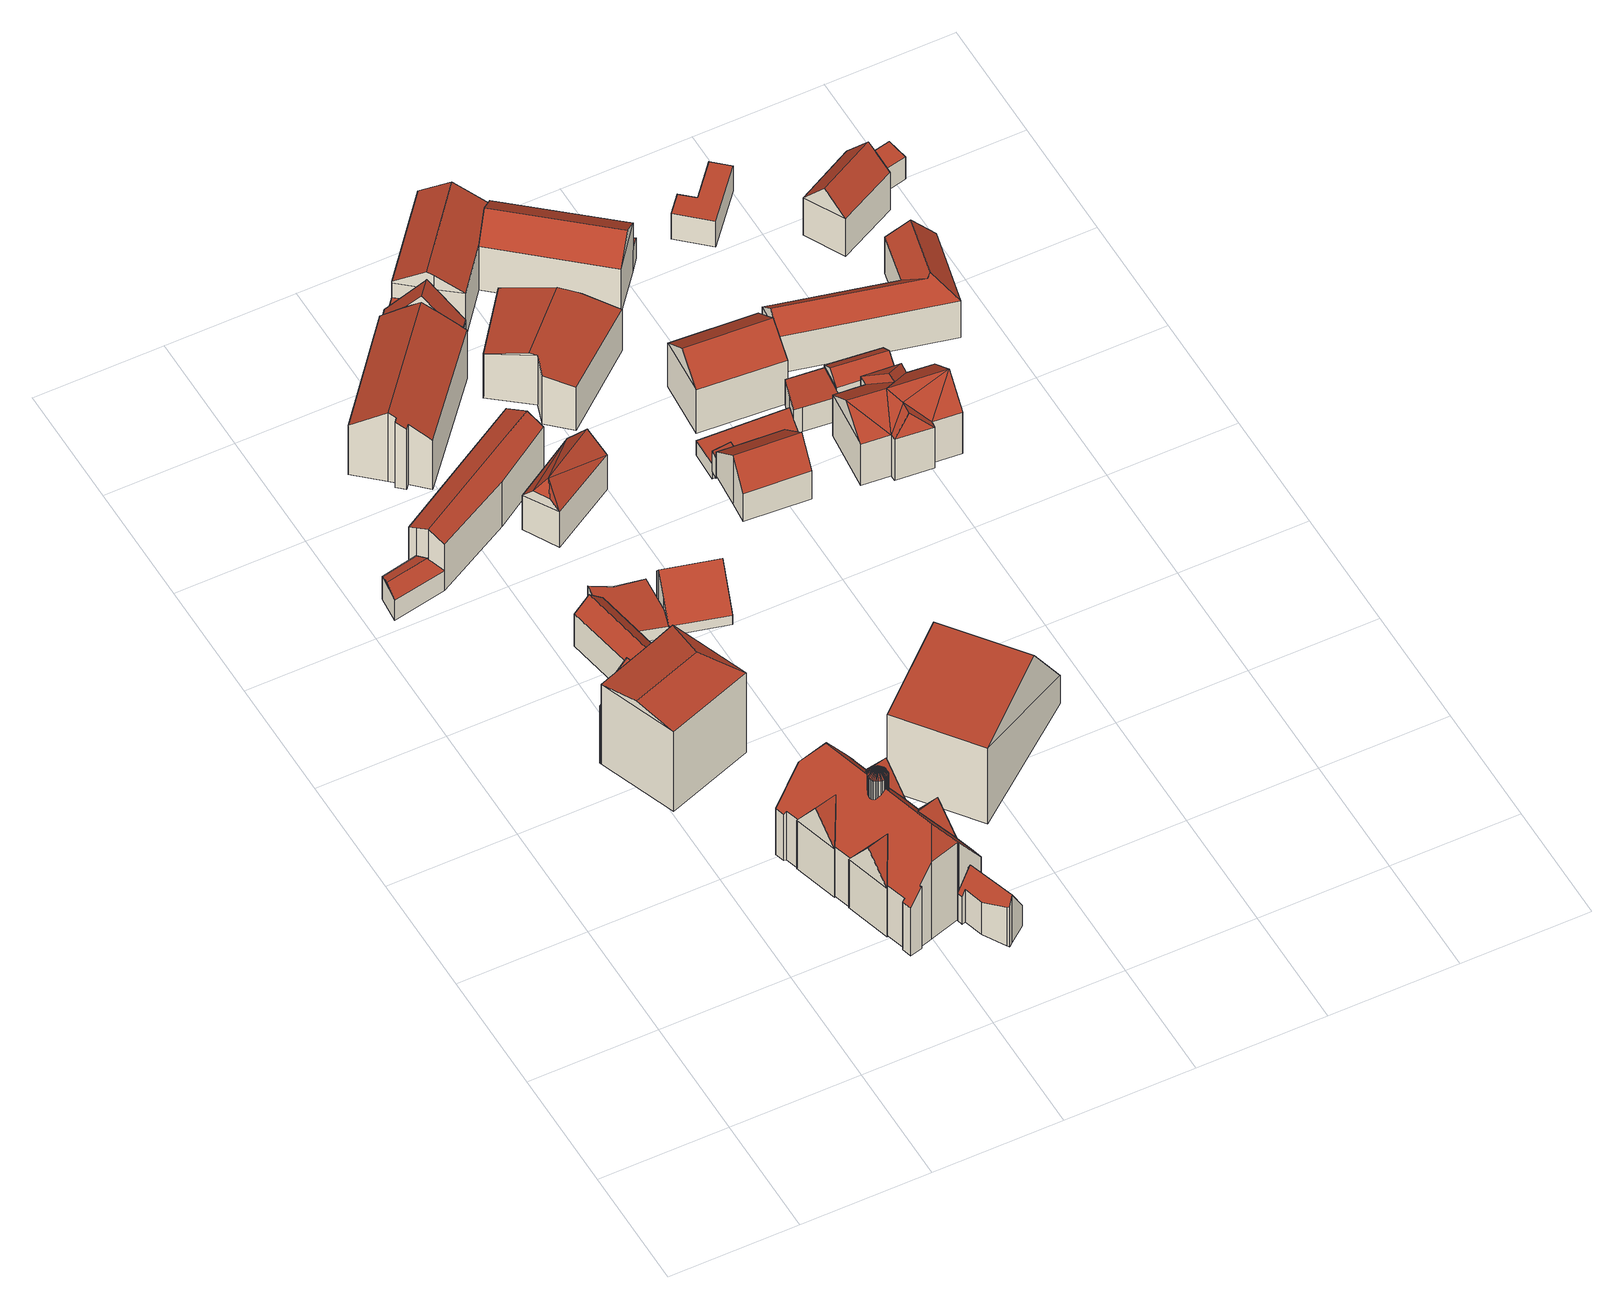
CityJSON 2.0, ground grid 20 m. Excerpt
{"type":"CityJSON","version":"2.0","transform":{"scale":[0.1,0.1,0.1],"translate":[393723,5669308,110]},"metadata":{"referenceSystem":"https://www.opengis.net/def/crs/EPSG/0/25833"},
"CityObjects":{
"building1":{"type":"Building","attributes":{"Gemeindeschluessel":14627140,"Geometrietyp2DReferenz":"3000","function":"31001_9998","roofType":"9999"},"children":["building1-1","building1-2"]},
"building1-1":{"type":"BuildingPart","attributes":{"Dachtyp_tdc":"tdcGableRoof","Dachneigung":61.56,"QualitaetDacherkennung":2,"Geometrietyp2DReferenz":"3000","roofType":"3100","measuredHeight":14.59},"parents":["building1"],"geometry":[{"type":"MultiSurface","lod":"2","boundaries":[[[0,1,2,3]],[[1,4,5,2]],[[4,6,7,5]],[[6,8,9,7]],[[10,11,12,13]],[[11,0,3,12]],[[14,8,6,4]],[[4,1,0,11,10,14]],[[3,2,5,7,9,15,13,12]],[[15,9,8,14]],[[15,14,10,13]]],"semantics":{"surfaces":[{"type":"WallSurface"},{"type":"RoofSurface"},{"type":"GroundSurface"},{"type":"ClosureSurface"}],"values":[0,0,0,0,0,0,1,1,2,3,3]}}]},
"building1-2":{"type":"BuildingPart","attributes":{"Dachtyp_tdc":"tdcHipAndGableRoof","Dachneigung":11.92,"QualitaetDacherkennung":29,"Geometrietyp2DReferenz":"3000","roofType":"5000","measuredHeight":17.18},"parents":["building1"],"geometry":[{"type":"MultiSurface","lod":"2","boundaries":[[[16,17,18,9,8]],[[17,19,20,18]],[[19,21,22,20]],[[21,23,10,13,22]],[[19,17,24]],[[17,16,23,25,24]],[[21,19,24,25]],[[21,25,23]],[[9,18,20,22,13,15]],[[8,14,10,23,16]],[[8,9,15,14]],[[15,13,10,14]]],"semantics":{"surfaces":[{"type":"WallSurface"},{"type":"RoofSurface"},{"type":"GroundSurface"},{"type":"ClosureSurface"}],"values":[0,0,0,0,1,1,1,0,2,0,3,3]}}]},
"building2":{"type":"Building","attributes":{"Gemeindeschluessel":14627140,"QualitaetDacherkennung":100,"Geometrietyp2DReferenz":"3000","function":"31001_3211","roofType":"9999"},"children":["building2-1","building2-2","building2-3","building2-4","building2-5","building2-6","building2-7"]},
"building2-1":{"type":"BuildingPart","attributes":{"Dachtyp_tdc":"tdcHippedGableRoof","Dachneigung":55.03,"QualitaetDacherkennung":100,"Geometrietyp2DReferenz":"3000","roofType":"3300","measuredHeight":18.89},"parents":["building2"],"geometry":[{"type":"MultiSurface","lod":"2","boundaries":[[[26,27,28,29]],[[27,30,31,28]],[[30,32,33,34,31]],[[35,36,37,38,39]],[[36,40,41,37]],[[40,42,43,41]],[[42,44,45,43]],[[44,46,47,45]],[[46,48,49,47]],[[48,50,51,49]],[[50,52,53,51]],[[52,54,55,53]],[[54,56,57,55]],[[56,58,59,57]],[[58,60,61,59]],[[60,62,63,61]],[[62,64,65,63]],[[64,26,29,65]],[[60,58,66]],[[40,36,35,67,68]],[[58,56,54,52,50,48,46,44,42,40,68,66]],[[67,32,30,27,26,64,62,60,66,68]],[[29,28,31,34,69,70,38,37,41,43,45,47,49,51,53,55,57,59,61,63,65]],[[71,72,33,32,67]],[[70,69,72,71]],[[72,69,34,33]],[[39,71,67,35]],[[70,71,39,38]]],"semantics":{"surfaces":[{"type":"WallSurface"},{"type":"RoofSurface"},{"type":"GroundSurface"},{"type":"ClosureSurface"}],"values":[0,0,0,0,0,0,0,0,0,0,0,0,0,0,0,0,0,0,1,1,1,1,2,0,3,3,0,3]}}]},
"building2-2":{"type":"BuildingPart","attributes":{"Dachtyp_tdc":"tdcFreeFormRoof","Dachneigung":55.13,"QualitaetDacherkennung":100,"Geometrietyp2DReferenz":"3000","roofType":"5000","measuredHeight":14.82},"parents":["building2"],"geometry":[{"type":"MultiSurface","lod":"2","boundaries":[[[73,74,75,76]],[[74,77,78,75]],[[77,73,76,78]],[[73,77,79]],[[74,73,79]],[[77,74,79]],[[76,75,78]]],"semantics":{"surfaces":[{"type":"WallSurface"},{"type":"RoofSurface"},{"type":"GroundSurface"}],"values":[0,0,0,0,1,1,2]}}]},
"building2-3":{"type":"BuildingPart","attributes":{"Dachtyp_tdc":"tdcGableRoof","Dachneigung":59.96,"QualitaetDacherkennung":100,"Geometrietyp2DReferenz":"3000","roofType":"3100","measuredHeight":9.45},"parents":["building2"],"geometry":[{"type":"MultiSurface","lod":"2","boundaries":[[[80,81,82,83]],[[81,84,85,82]],[[84,86,87,85]],[[86,88,89,87]],[[88,90,91,89]],[[90,92,93,91]],[[92,94,95,93]],[[94,96,97,95]],[[96,39,38,97]],[[33,98,99,34]],[[98,80,83,99]],[[72,71,39,96,94,92,90,88,86]],[[86,84,81,80,98,33,72]],[[83,82,85,87,89,91,93,95,97,38,70,69,34,99]],[[69,70,71,72]],[[70,38,39,71]],[[33,34,69,72]]],"semantics":{"surfaces":[{"type":"WallSurface"},{"type":"RoofSurface"},{"type":"GroundSurface"},{"type":"ClosureSurface"}],"values":[0,0,0,0,0,0,0,0,0,0,0,1,1,2,3,3,3]}}]},
"building2-4":{"type":"BuildingPart","attributes":{"Dachtyp_tdc":"tdcFreeFormRoof","Dachneigung":55.13,"QualitaetDacherkennung":100,"Geometrietyp2DReferenz":"3000","roofType":"5000","measuredHeight":14.82},"parents":["building2"],"geometry":[{"type":"MultiSurface","lod":"2","boundaries":[[[100,101,102,103]],[[101,104,105,102]],[[104,100,103,105]],[[100,104,106]],[[101,100,106]],[[104,101,106]],[[103,102,105]]],"semantics":{"surfaces":[{"type":"WallSurface"},{"type":"RoofSurface"},{"type":"GroundSurface"}],"values":[0,0,0,0,1,1,2]}}]},
"building2-5":{"type":"BuildingPart","attributes":{"Dachtyp_tdc":"tdcFreeFormRoof","Dachneigung":55.13,"QualitaetDacherkennung":100,"Geometrietyp2DReferenz":"3000","roofType":"5000","measuredHeight":14.82},"parents":["building2"],"geometry":[{"type":"MultiSurface","lod":"2","boundaries":[[[107,108,109,110]],[[108,111,112,109]],[[111,107,110,112]],[[107,111,113]],[[108,107,113]],[[111,108,113]],[[110,109,112]]],"semantics":{"surfaces":[{"type":"WallSurface"},{"type":"RoofSurface"},{"type":"GroundSurface"}],"values":[0,0,0,0,1,1,2]}}]},
"building2-6":{"type":"BuildingPart","attributes":{"Dachtyp_tdc":"tdcFreeFormRoof","Dachneigung":55.12,"QualitaetDacherkennung":100,"Geometrietyp2DReferenz":"3000","roofType":"5000","measuredHeight":14.82},"parents":["building2"],"geometry":[{"type":"MultiSurface","lod":"2","boundaries":[[[114,115,116,117]],[[115,118,119,116]],[[118,114,117,119]],[[114,118,120]],[[115,114,120]],[[118,115,120]],[[117,116,119]]],"semantics":{"surfaces":[{"type":"WallSurface"},{"type":"RoofSurface"},{"type":"GroundSurface"}],"values":[0,0,0,0,1,1,2]}}]},
"building2-7":{"type":"BuildingPart","attributes":{"Dachtyp_tdc":"tdcTentRoof","Dachneigung":50.08,"QualitaetDacherkennung":100,"Geometrietyp2DReferenz":"3000","roofType":"4000","measuredHeight":22.45},"parents":["building2"],"geometry":[{"type":"MultiSurface","lod":"2","boundaries":[[[121,122,123,124]],[[122,125,126,123]],[[125,127,128,126]],[[127,129,130,128]],[[129,131,132,130]],[[131,133,134,132]],[[133,135,136,134]],[[135,137,138,136]],[[137,139,140,138]],[[139,141,142,140]],[[141,143,144,142]],[[143,145,146,144]],[[145,147,148,146]],[[147,149,150,148]],[[149,151,152,150]],[[151,153,154,152]],[[153,155,156,154]],[[155,157,158,156]],[[157,159,160,158]],[[159,161,162,160]],[[161,163,164,162]],[[163,165,166,164]],[[165,167,168,166]],[[167,169,170,168]],[[169,171,172,170]],[[171,173,174,172]],[[173,175,176,174]],[[175,177,178,176]],[[177,179,180,178]],[[179,181,182,180]],[[181,183,184,182]],[[183,185,186,184]],[[185,187,188,186]],[[187,189,190,188]],[[189,191,192,190]],[[191,121,124,192]],[[122,121,193]],[[125,122,193]],[[127,125,193]],[[129,127,193]],[[131,129,193]],[[133,131,193]],[[135,133,193]],[[137,135,193]],[[139,137,193]],[[141,139,193]],[[143,141,193]],[[145,143,193]],[[147,145,193]],[[149,147,193]],[[151,149,193]],[[153,151,193]],[[155,153,193]],[[157,155,193]],[[159,157,193]],[[161,159,193]],[[163,161,193]],[[165,163,193]],[[167,165,193]],[[169,167,193]],[[171,169,193]],[[173,171,193]],[[175,173,193]],[[177,175,193]],[[179,177,193]],[[181,179,193]],[[183,181,193]],[[185,183,193]],[[187,185,193]],[[189,187,193]],[[191,189,193]],[[121,191,193]],[[124,123,126,128,130,132,134,136,138,140,142,144,146,148,150,152,154,156,158,160,162,164,166,168,170,172,174,176,178,180,182,184,186,188,190,192]]],"semantics":{"surfaces":[{"type":"WallSurface"},{"type":"RoofSurface"},{"type":"GroundSurface"}],"values":[0,0,0,0,0,0,0,0,0,0,0,0,0,0,0,0,0,0,0,0,0,0,0,0,0,0,0,0,0,0,0,0,0,0,0,0,1,1,1,1,1,1,1,1,1,1,1,1,1,1,1,1,1,1,1,1,1,1,1,1,1,1,1,1,1,1,1,1,1,1,1,1,2]}}]},
"building3":{"type":"Building","attributes":{"Dachtyp_tdc":"tdcGableRoof","Gemeindeschluessel":14627140,"Dachneigung":44.49,"QualitaetDacherkennung":77,"Geometrietyp2DReferenz":"3000","function":"31001_9998","roofType":"3100","measuredHeight":8.78},"geometry":[{"type":"MultiSurface","lod":"2","boundaries":[[[194,195,196,197]],[[195,198,199,196]],[[198,200,201,199]],[[200,194,197,201]],[[198,195,202]],[[194,200,203]],[[195,194,203,202]],[[200,198,202,203]],[[197,196,199,201]]],"semantics":{"surfaces":[{"type":"WallSurface"},{"type":"RoofSurface"},{"type":"GroundSurface"}],"values":[0,0,0,0,0,0,1,1,2]}}]},
"building4":{"type":"Building","attributes":{"Gemeindeschluessel":14627140,"Geometrietyp2DReferenz":"3000","function":"31001_9998","roofType":"9999"},"children":["building4-1","building4-2"]},
"building4-1":{"type":"BuildingPart","attributes":{"Dachtyp_tdc":"tdcGableRoof","Dachneigung":21.79,"QualitaetDacherkennung":40,"Geometrietyp2DReferenz":"3000","roofType":"3100","measuredHeight":10.68},"parents":["building4"],"geometry":[{"type":"MultiSurface","lod":"2","boundaries":[[[204,205,206]],[[204,207,208,205]],[[207,209,210,208]],[[209,211,212,210]],[[211,213,214,212]],[[213,215,216,214]],[[215,217,218,219,216]],[[211,209,207,204,220]],[[220,217,215,213,211]],[[219,221,205,208,210,212,214,216]],[[222,218,217,220]],[[221,219,218,223]],[[223,218,222]],[[204,206,224,222,220]],[[206,205,221,223]],[[206,223,222,224]]],"semantics":{"surfaces":[{"type":"WallSurface"},{"type":"RoofSurface"},{"type":"GroundSurface"},{"type":"ClosureSurface"}],"values":[0,0,0,0,0,0,0,1,1,2,0,3,3,0,3,3]}}]},
"building4-2":{"type":"BuildingPart","attributes":{"Dachtyp_tdc":"tdcGableRoof","Dachneigung":20.86,"QualitaetDacherkennung":69,"Geometrietyp2DReferenz":"3000","roofType":"3100","measuredHeight":4.91},"parents":["building4"],"geometry":[{"type":"MultiSurface","lod":"2","boundaries":[[[225,206,205,226]],[[218,227,228,219]],[[227,225,226,228]],[[225,227,229]],[[206,225,229,224]],[[227,218,222,224,229]],[[226,205,221,219,228]],[[218,219,221,223]],[[223,221,205,206]],[[223,222,218]],[[206,224,222,223]]],"semantics":{"surfaces":[{"type":"WallSurface"},{"type":"RoofSurface"},{"type":"GroundSurface"},{"type":"ClosureSurface"}],"values":[0,0,0,0,1,1,2,3,3,3,3]}}]},
"building5":{"type":"Building","attributes":{"Dachtyp_tdc":"tdcPolyFlatRoof","Gemeindeschluessel":14627140,"Dachneigung":4.73,"QualitaetDacherkennung":60,"Geometrietyp2DReferenz":"3000","function":"31001_9998","roofType":"2100","measuredHeight":2.88},"geometry":[{"type":"MultiSurface","lod":"2","boundaries":[[[230,231,232,233]],[[231,234,235,232]],[[234,236,237,235]],[[236,238,239,237]],[[238,240,241,239]],[[240,242,243,241]],[[242,244,245,243]],[[244,246,247,245]],[[246,248,249,247]],[[248,230,233,249]],[[248,246,244,242,240,238,236,234,231,230]],[[233,232,235,237,239,241,243,245,247,249]]],"semantics":{"surfaces":[{"type":"WallSurface"},{"type":"RoofSurface"},{"type":"GroundSurface"}],"values":[0,0,0,0,0,0,0,0,0,0,1,2]}}]},
"building6":{"type":"Building","attributes":{"Dachtyp_tdc":"tdcGableRoof","Gemeindeschluessel":14627140,"Dachneigung":40.99,"QualitaetDacherkennung":62,"Geometrietyp2DReferenz":"3000","function":"31001_9998","roofType":"3100","measuredHeight":6.91},"geometry":[{"type":"MultiSurface","lod":"2","boundaries":[[[250,251,252,253]],[[251,248,254,252]],[[248,255,256,254]],[[255,257,258,256]],[[257,259,260,258]],[[259,261,262,260]],[[261,250,253,262]],[[257,255,248,251,250]],[[250,261,259,257]],[[253,252,254,256,258,260,262]]],"semantics":{"surfaces":[{"type":"WallSurface"},{"type":"RoofSurface"},{"type":"GroundSurface"}],"values":[0,0,0,0,0,0,0,1,1,2]}}]},
"building7":{"type":"Building","attributes":{"Gemeindeschluessel":14627140,"Geometrietyp2DReferenz":"3000","function":"31001_9998","roofType":"9999"},"children":["building7-1","building7-2","building7-3"]},
"building7-1":{"type":"BuildingPart","attributes":{"Dachtyp_tdc":"tdcGableRoof","Dachneigung":32.41,"QualitaetDacherkennung":44,"Geometrietyp2DReferenz":"3000","roofType":"3100","measuredHeight":13.61},"parents":["building7"],"geometry":[{"type":"MultiSurface","lod":"2","boundaries":[[[263,264,265,266,267,268]],[[264,269,270,265]],[[269,271,272,270]],[[271,273,274,272]],[[273,275,276,274]],[[275,277,278,276]],[[277,279,280,278]],[[279,281,282,280]],[[281,283,284,285,282]],[[279,277,275,273,271,269,264,263,286,287]],[[287,288,283,281,279]],[[289,266,265,270,272,274,276,278,280,282,285]],[[263,268,286]],[[267,266,289,290]],[[267,290,287,286,268]],[[288,284,283]],[[285,284,290,289]],[[290,284,288,287]]],"semantics":{"surfaces":[{"type":"WallSurface"},{"type":"RoofSurface"},{"type":"GroundSurface"},{"type":"ClosureSurface"}],"values":[0,0,0,0,0,0,0,0,0,1,1,2,0,3,3,0,3,3]}}]},
"building7-2":{"type":"BuildingPart","attributes":{"Dachtyp_tdc":"tdcGableRoof","Dachneigung":51.77,"QualitaetDacherkennung":41,"Geometrietyp2DReferenz":"3000","roofType":"3100","measuredHeight":14.83},"parents":["building7"],"geometry":[{"type":"MultiSurface","lod":"2","boundaries":[[[291,292,293,294,295]],[[292,267,266,293]],[[284,296,297,298,285]],[[284,288,299,300,301,296]],[[302,300,299,286,268]],[[292,302,268,267]],[[291,301,300,302,292]],[[296,301,291]],[[298,294,293,266,289,285]],[[295,297,296,291]],[[295,294,298,297]],[[289,266,267,290]],[[285,289,290,284]],[[286,299,288,287]],[[267,268,286,287,290]],[[290,287,288,284]]],"semantics":{"surfaces":[{"type":"WallSurface"},{"type":"RoofSurface"},{"type":"GroundSurface"},{"type":"ClosureSurface"}],"values":[0,0,0,1,1,0,0,0,2,0,3,3,3,0,3,3]}}]},
"building7-3":{"type":"BuildingPart","attributes":{"Dachtyp_tdc":"tdcPolyFlatRoof","Dachneigung":0,"QualitaetDacherkennung":29,"Geometrietyp2DReferenz":"3000","roofType":"1000","measuredHeight":4.66},"parents":["building7"],"geometry":[{"type":"MultiSurface","lod":"2","boundaries":[[[297,303,304,298]],[[303,305,306,304]],[[305,295,294,306]],[[295,305,303,297]],[[298,304,306,294]],[[298,294,295,297]]],"semantics":{"surfaces":[{"type":"WallSurface"},{"type":"RoofSurface"},{"type":"GroundSurface"},{"type":"ClosureSurface"}],"values":[0,0,0,1,2,3]}}]},
"building8":{"type":"Building","attributes":{"Dachtyp_tdc":"tdcGableAndHippedGRoof","Gemeindeschluessel":14627140,"Dachneigung":47.72,"QualitaetDacherkennung":77,"Geometrietyp2DReferenz":"3000","function":"31001_9998","roofType":"9999","measuredHeight":10.24},"geometry":[{"type":"MultiSurface","lod":"2","boundaries":[[[307,308,309,310]],[[308,311,312,309]],[[311,313,314,312]],[[313,307,310,314]],[[311,308,315,316]],[[307,313,317]],[[316,315,318]],[[318,307,317]],[[318,308,307]],[[308,318,315]],[[313,318,317]],[[313,316,318]],[[316,313,311]],[[310,309,312,314]]],"semantics":{"surfaces":[{"type":"WallSurface"},{"type":"RoofSurface"},{"type":"GroundSurface"}],"values":[0,0,0,0,0,0,1,1,1,1,1,1,1,2]}}]},
"building9":{"type":"Building","attributes":{"Dachtyp_tdc":"tdcGableRoof","Gemeindeschluessel":14627140,"Dachneigung":10.85,"QualitaetDacherkennung":6,"Geometrietyp2DReferenz":"3000","function":"31001_3021","roofType":"3100","measuredHeight":17.99},"geometry":[{"type":"MultiSurface","lod":"2","boundaries":[[[319,320,321,322]],[[320,323,324,321]],[[323,325,326,324]],[[325,319,322,326]],[[323,320,327]],[[319,325,328]],[[320,319,328,327]],[[325,323,327,328]],[[322,321,324,326]]],"semantics":{"surfaces":[{"type":"WallSurface"},{"type":"RoofSurface"},{"type":"GroundSurface"}],"values":[0,0,0,0,0,0,1,1,2]}}]},
"building10":{"type":"Building","attributes":{"Dachtyp_tdc":"tdcFreeFormRoof","Gemeindeschluessel":14627140,"Dachneigung":11.72,"QualitaetDacherkennung":66,"Geometrietyp2DReferenz":"3000","function":"31001_9998","roofType":"5000","measuredHeight":10.03},"geometry":[{"type":"MultiSurface","lod":"2","boundaries":[[[329,330,331,332]],[[330,333,334,331]],[[333,335,336,334]],[[335,337,338,336]],[[337,339,340,338]],[[339,341,342,340]],[[341,329,332,342]],[[335,333,343,344,341,339,337]],[[344,343,330,329]],[[333,330,343]],[[329,341,344]],[[332,331,334,336,338,340,342]]],"semantics":{"surfaces":[{"type":"WallSurface"},{"type":"RoofSurface"},{"type":"GroundSurface"}],"values":[0,0,0,0,0,0,0,1,1,0,0,2]}}]},
"building11":{"type":"Building","attributes":{"Dachtyp_tdc":"tdcPolyFlatRoof","Gemeindeschluessel":14627140,"Dachneigung":3.8,"QualitaetDacherkennung":74,"Geometrietyp2DReferenz":"3000","function":"31001_9998","roofType":"2100","measuredHeight":4.33},"geometry":[{"type":"MultiSurface","lod":"2","boundaries":[[[345,346,347,348]],[[346,349,350,347]],[[349,351,352,350]],[[351,345,348,352]],[[351,349,346,345]],[[348,347,350,352]]],"semantics":{"surfaces":[{"type":"WallSurface"},{"type":"RoofSurface"},{"type":"GroundSurface"}],"values":[0,0,0,0,1,2]}}]},
"building12":{"type":"Building","attributes":{"Gemeindeschluessel":14627140,"Dachtyp_tdc":"tdcGableRoof","Dachneigung":42.15,"QualitaetDacherkennung":77,"Geometrietyp2DReferenz":"3000","function":"31001_9998","roofType":"3100","measuredHeight":9.7},"geometry":[{"type":"MultiSurface","lod":"2","boundaries":[[[353,354,355,356]],[[354,357,358,355]],[[357,359,360,358]],[[359,361,362,360]],[[361,363,364,362]],[[363,365,366,364]],[[365,353,356,366]],[[361,359,357,354,353]],[[353,365,363,361]],[[356,355,358,360,362,364,366]]],"semantics":{"surfaces":[{"type":"WallSurface"},{"type":"RoofSurface"},{"type":"GroundSurface"}],"values":[0,0,0,0,0,0,0,1,1,2]}}]},
"building13":{"type":"Building","attributes":{"Dachtyp_tdc":"tdcPolyFlatRoof","Gemeindeschluessel":14627140,"Dachneigung":4.82,"QualitaetDacherkennung":63,"Geometrietyp2DReferenz":"3000","function":"31001_9998","roofType":"2100","measuredHeight":4.88},"geometry":[{"type":"MultiSurface","lod":"2","boundaries":[[[367,368,369,370]],[[368,371,372,369]],[[371,373,374,372]],[[373,375,376,374]],[[375,367,370,376]],[[375,373,371,368,367]],[[370,369,372,374,376]]],"semantics":{"surfaces":[{"type":"WallSurface"},{"type":"RoofSurface"},{"type":"GroundSurface"}],"values":[0,0,0,0,0,1,2]}}]},
"building14":{"type":"Building","attributes":{"Dachtyp_tdc":"tdcPolyFlatRoof","Gemeindeschluessel":14627140,"Dachneigung":0,"QualitaetDacherkennung":63,"Geometrietyp2DReferenz":"3000","function":"31001_9998","roofType":"1000","measuredHeight":2.96},"geometry":[{"type":"MultiSurface","lod":"2","boundaries":[[[377,378,379,380]],[[378,381,382,379]],[[381,383,384,382]],[[383,385,386,384]],[[385,387,388,386]],[[387,389,390,388]],[[389,377,380,390]],[[389,387,385,383,381,378,377]],[[380,379,382,384,386,388,390]]],"semantics":{"surfaces":[{"type":"WallSurface"},{"type":"RoofSurface"},{"type":"GroundSurface"}],"values":[0,0,0,0,0,0,0,1,2]}}]},
"building15":{"type":"Building","attributes":{"Gemeindeschluessel":14627140,"Geometrietyp2DReferenz":"3000","function":"31001_9998","roofType":"9999"},"children":["building15-1","building15-2","building15-3"]},
"building15-1":{"type":"BuildingPart","attributes":{"Dachtyp_tdc":"tdcGableRoof","Dachneigung":32,"QualitaetDacherkennung":59,"Geometrietyp2DReferenz":"3000","roofType":"3100","measuredHeight":12.04},"parents":["building15"],"geometry":[{"type":"MultiSurface","lod":"2","boundaries":[[[391,392,393,394]],[[395,396,397,398,399]],[[396,400,401,397]],[[400,402,403,401]],[[402,391,394,403]],[[404,405,406,407]],[[395,392,406,405,408,396]],[[400,408,405,404,402]],[[396,408,400]],[[392,395,409]],[[391,407,406,392]],[[402,404,407,391]],[[394,393,398,397,401,403]],[[399,409,395]],[[398,393,392,409,399]]],"semantics":{"surfaces":[{"type":"WallSurface"},{"type":"RoofSurface"},{"type":"GroundSurface"},{"type":"ClosureSurface"}],"values":[0,0,0,0,0,1,1,0,0,0,0,0,2,0,3]}}]},
"building15-2":{"type":"BuildingPart","attributes":{"Dachtyp_tdc":"tdcPolyFlatRoof","Dachneigung":5.44,"QualitaetDacherkennung":46,"Geometrietyp2DReferenz":"3000","roofType":"2100","measuredHeight":4.21},"parents":["building15"],"geometry":[{"type":"MultiSurface","lod":"2","boundaries":[[[410,411,412,413]],[[411,414,415,412]],[[414,416,417,415]],[[416,414,411,410]],[[413,412,415,417]],[[413,417,416,410]]],"semantics":{"surfaces":[{"type":"WallSurface"},{"type":"RoofSurface"},{"type":"GroundSurface"},{"type":"ClosureSurface"}],"values":[0,0,0,1,2,3]}}]},
"building15-3":{"type":"BuildingPart","attributes":{"Dachtyp_tdc":"tdcGableRoof","Dachneigung":40.07,"QualitaetDacherkennung":50,"Geometrietyp2DReferenz":"3000","roofType":"3100","measuredHeight":11.97},"parents":["building15"],"geometry":[{"type":"MultiSurface","lod":"2","boundaries":[[[418,419,420,417,416]],[[419,399,398,420]],[[419,418,421]],[[422,409,399,423]],[[418,422,423,421]],[[399,419,421,423]],[[393,413,417,420,398]],[[418,416,410,413,393,392,422]],[[416,417,413,410]],[[392,409,422]],[[393,398,399,409,392]]],"semantics":{"surfaces":[{"type":"WallSurface"},{"type":"RoofSurface"},{"type":"GroundSurface"},{"type":"ClosureSurface"}],"values":[0,0,0,0,1,1,2,0,3,0,3]}}]},
"building16":{"type":"Building","attributes":{"Dachtyp_tdc":"tdcGableRoof","Gemeindeschluessel":14627140,"Dachneigung":38.09,"QualitaetDacherkennung":74,"Geometrietyp2DReferenz":"3000","function":"31001_9998","roofType":"3100","measuredHeight":12.3},"geometry":[{"type":"MultiSurface","lod":"2","boundaries":[[[424,425,426,427]],[[425,428,429,426]],[[428,430,431,429]],[[430,424,427,431]],[[428,425,432]],[[424,430,433]],[[425,424,433,432]],[[430,428,432,433]],[[427,426,429,431]]],"semantics":{"surfaces":[{"type":"WallSurface"},{"type":"RoofSurface"},{"type":"GroundSurface"}],"values":[0,0,0,0,0,0,1,1,2]}}]},
"building17":{"type":"Building","attributes":{"Dachtyp_tdc":"tdcFreeFormRoof","Gemeindeschluessel":14627140,"Dachneigung":37.76,"QualitaetDacherkennung":53,"Geometrietyp2DReferenz":"3000","function":"31001_9998","roofType":"5000","measuredHeight":11.88},"geometry":[{"type":"MultiSurface","lod":"2","boundaries":[[[434,435,436,437]],[[435,438,439,436]],[[438,440,441,439]],[[440,442,443,441]],[[442,444,445,443]],[[444,446,447,445]],[[446,448,449,447]],[[448,450,451,449]],[[450,452,453,451]],[[452,454,455,453]],[[454,456,457,455]],[[456,434,437,457]],[[458,459,456,454]],[[460,454,452]],[[460,458,454]],[[461,458,460]],[[461,435,458]],[[462,435,461]],[[435,462,438]],[[460,452,450]],[[461,460,450,448]],[[463,464,461,448,446]],[[463,446,444]],[[464,463,444,442]],[[462,461,464,442,440]],[[462,440,438]],[[459,458,435,434]],[[459,434,456]],[[437,436,439,441,443,445,447,449,451,453,455,457]]],"semantics":{"surfaces":[{"type":"WallSurface"},{"type":"RoofSurface"},{"type":"GroundSurface"}],"values":[0,0,0,0,0,0,0,0,0,0,0,0,1,1,1,1,1,1,1,0,1,1,1,1,1,0,1,1,2]}}]},
"building18":{"type":"Building","attributes":{"Gemeindeschluessel":14627140,"Geometrietyp2DReferenz":"3000","function":"31001_9998","roofType":"9999"},"children":["building18-1","building18-2"]},
"building18-1":{"type":"BuildingPart","attributes":{"Dachtyp_tdc":"tdcPolyFlatRoof","Dachneigung":3.1,"QualitaetDacherkennung":73,"Geometrietyp2DReferenz":"3000","roofType":"2100","measuredHeight":5.09},"parents":["building18"],"geometry":[{"type":"MultiSurface","lod":"2","boundaries":[[[465,466,467,468]],[[466,469,470,467]],[[469,471,472,470]],[[471,473,474,472]],[[473,475,476,474]],[[475,477,478,476]],[[475,473,471,469,466,465,477]],[[478,468,467,470,472,474,476]],[[465,468,478,477]]],"semantics":{"surfaces":[{"type":"WallSurface"},{"type":"RoofSurface"},{"type":"GroundSurface"},{"type":"ClosureSurface"}],"values":[0,0,0,0,0,0,1,2,3]}}]},
"building18-2":{"type":"BuildingPart","attributes":{"Dachtyp_tdc":"tdcGableRoof","Dachneigung":38.54,"QualitaetDacherkennung":80,"Geometrietyp2DReferenz":"3000","roofType":"3100","measuredHeight":7.17},"parents":["building18"],"geometry":[{"type":"MultiSurface","lod":"2","boundaries":[[[479,480,481,478,477]],[[480,482,483,481]],[[482,484,465,468,483]],[[482,480,485]],[[479,484,486]],[[480,479,486,485]],[[484,482,485,486]],[[478,481,483,468]],[[477,465,484,479]],[[477,478,468,465]]],"semantics":{"surfaces":[{"type":"WallSurface"},{"type":"RoofSurface"},{"type":"GroundSurface"},{"type":"ClosureSurface"}],"values":[0,0,0,0,0,1,1,2,0,3]}}]},
"building19":{"type":"Building","attributes":{"Dachtyp_tdc":"tdcFreeFormRoof","Gemeindeschluessel":14627140,"Dachneigung":42.64,"QualitaetDacherkennung":18,"Geometrietyp2DReferenz":"3000","function":"31001_9998","roofType":"5000","measuredHeight":10.3},"geometry":[{"type":"MultiSurface","lod":"2","boundaries":[[[487,488,489,490]],[[488,491,492,489]],[[491,493,494,492]],[[493,495,496,494]],[[495,497,498,496]],[[497,487,490,498]],[[499,497,495]],[[500,501,499,495,493]],[[502,500,493,491]],[[502,491,488]],[[501,500,502,488,487]],[[499,501,487,497]],[[490,489,492,494,496,498]]],"semantics":{"surfaces":[{"type":"WallSurface"},{"type":"RoofSurface"},{"type":"GroundSurface"}],"values":[0,0,0,0,0,0,0,1,1,0,1,1,2]}}]},
"building20":{"type":"Building","attributes":{"Dachtyp_tdc":"tdcPolyFlatRoof","Gemeindeschluessel":14627140,"Dachneigung":0,"QualitaetDacherkennung":57,"Geometrietyp2DReferenz":"3000","function":"31001_9998","roofType":"1000","measuredHeight":5.04},"geometry":[{"type":"MultiSurface","lod":"2","boundaries":[[[503,504,505,506]],[[504,507,508,505]],[[507,509,510,508]],[[509,511,512,510]],[[511,513,514,512]],[[513,503,506,514]],[[513,511,509,507,504,503]],[[506,505,508,510,512,514]]],"semantics":{"surfaces":[{"type":"WallSurface"},{"type":"RoofSurface"},{"type":"GroundSurface"}],"values":[0,0,0,0,0,0,1,2]}}]},
"building21":{"type":"Building","attributes":{"Dachtyp_tdc":"tdcFreeFormRoof","Gemeindeschluessel":14627140,"Dachneigung":49,"QualitaetDacherkennung":76,"Geometrietyp2DReferenz":"3000","function":"31001_9998","roofType":"5000","measuredHeight":11.4},"geometry":[{"type":"MultiSurface","lod":"2","boundaries":[[[515,516,517,518]],[[516,519,520,517]],[[519,521,522,520]],[[521,523,524,522]],[[523,515,518,524]],[[525,526,516,515]],[[523,521,519,526,525]],[[519,516,526]],[[515,523,525]],[[518,517,520,522,524]]],"semantics":{"surfaces":[{"type":"WallSurface"},{"type":"RoofSurface"},{"type":"GroundSurface"}],"values":[0,0,0,0,0,1,1,0,0,2]}}]},
"building22":{"type":"Building","attributes":{"Gemeindeschluessel":14627140,"Geometrietyp2DReferenz":"3000","function":"31001_9998","roofType":"9999"},"children":["building22-1","building22-2"]},
"building22-1":{"type":"BuildingPart","attributes":{"Dachtyp_tdc":"tdcPolyFlatRoof","Dachneigung":0,"QualitaetDacherkennung":65,"Geometrietyp2DReferenz":"3000","roofType":"1000","measuredHeight":4.44},"parents":["building22"],"geometry":[{"type":"MultiSurface","lod":"2","boundaries":[[[527,528,529,530]],[[528,531,532,529]],[[531,533,534,532]],[[533,531,528,527,535]],[[530,529,532,534]],[[530,534,533,535,527]]],"semantics":{"surfaces":[{"type":"WallSurface"},{"type":"RoofSurface"},{"type":"GroundSurface"},{"type":"ClosureSurface"}],"values":[0,0,0,1,2,3]}}]},
"building22-2":{"type":"BuildingPart","attributes":{"Dachtyp_tdc":"tdcPolyFlatRoof","Dachneigung":5.47,"QualitaetDacherkennung":45,"Geometrietyp2DReferenz":"3000","roofType":"2100","measuredHeight":4.72},"parents":["building22"],"geometry":[{"type":"MultiSurface","lod":"2","boundaries":[[[536,537,538,539]],[[537,540,527,530,538]],[[533,536,539,534]],[[533,535,540,537,536]],[[539,538,530,534]],[[535,527,540]],[[533,534,530,527,535]]],"semantics":{"surfaces":[{"type":"WallSurface"},{"type":"RoofSurface"},{"type":"GroundSurface"},{"type":"ClosureSurface"}],"values":[0,0,0,1,2,0,3]}}]}
},
"vertices":[
[148,582,258],[144,593,258],[144,593,124],[148,582,124],[167,602,270],[167,602,124],[200,614,204],[200,614,124],[205,601,204],[205,601,124],[109,566,238],[108,568,238],[108,568,124],[109,566,124],[172,589,270],[172,589,124],
[205,601,282],[244,616,282],[244,616,124],[290,493,282],[290,493,124],[154,445,282],[154,445,124],[109,566,282],[243,546,296],[131,506,296],
[357,321,244],[423,105,239],[423,105,139],[357,321,139],[427,106,233],[427,106,139],[431,92,232],[431,92,197],[431,92,139],[389,80,291],[389,81,292],[389,81,139],[389,80,139],[389,80,193],[343,67,292],[343,67,139],[322,61,262],[322,61,139],[323,58,262],[323,58,139],[304,53,233],[304,53,139],[300,69,233],[300,69,139],[303,69,238],[303,69,139],[239,284,236],[239,284,139],[235,285,230],[235,285,139],[231,300,230],[231,300,139],[271,311,290],[271,311,139],[321,325,291],[321,325,139],[358,335,236],[358,335,139],[362,323,236],[362,323,139],[304,293,328],[392,81,291],[360,99,328],[411,86,139],[392,81,139],[392,81,199],[411,86,233],
[272,169,235],[317,143,287],[317,143,139],[272,169,139],[292,98,235],[292,98,139],[282,133,287],
[433,78,202],[439,62,199],[439,62,139],[433,78,139],[461,31,179],[461,31,139],[435,11,233],[435,11,139],[428,5,219],[428,5,139],[426,8,216],[426,8,139],[406,43,202],[406,43,139],[397,73,204],[397,73,139],[391,71,193],[391,71,139],[435,79,197],[435,79,139],
[244,264,235],[290,239,287],[290,239,139],[244,264,139],[264,194,235],[264,194,139],[254,229,287],
[417,135,235],[372,160,287],[372,160,139],[417,135,139],[397,205,235],[397,205,139],[407,170,287],
[390,230,235],[344,256,287],[344,256,139],[390,230,139],[369,301,235],[369,301,139],[380,265,287],
[345,196,346],[345,193,346],[345,193,139],[345,196,139],[344,191,346],[344,191,139],[342,189,346],[342,189,139],[340,187,346],[340,187,139],[338,186,346],[338,186,139],[336,185,346],[336,185,139],[334,184,346],[334,184,139],[331,184,346],[331,184,139],[329,184,346],[329,184,139],[326,185,346],[326,185,139],[324,186,346],[324,186,139],[322,187,346],[322,187,139],[320,189,346],[320,189,139],[319,191,346],[319,191,139],[318,193,346],[318,193,139],[317,196,346],[317,196,139],[317,198,346],[317,198,139],[317,200,346],[317,200,139],[318,203,346],[318,203,139],[319,205,346],[319,205,139],[320,207,346],[320,207,139],[322,209,346],[322,209,139],[324,210,346],[324,210,139],[326,211,346],[326,211,139],[329,212,346],[329,212,139],[331,212,346],[331,212,139],[334,212,346],[334,212,139],[336,211,346],[336,211,139],[338,210,346],[338,210,139],[340,209,346],[340,209,139],[342,207,346],[342,207,139],[344,205,346],[344,205,139],[345,203,346],[345,203,139],[345,200,346],[345,200,139],[345,198,346],[345,198,139],[331,198,363],
[228,784,181],[250,660,181],[250,660,116],[228,784,116],[203,655,180],[203,655,116],[181,777,180],[181,777,116],[227,657,203],[205,780,203],
[62,1002,194],[62,1002,95],[62,1002,139],[56,1012,189],[56,1012,95],[272,1140,189],[272,1140,95],[289,1112,202],[289,1112,95],[302,1090,185],[302,1090,95],[207,1030,183],[207,1030,95],[85,964,186],[85,964,134],[85,964,95],[72,985,202],[72,985,95],[72,985,143],[72,985,137],[71,987,144],
[4,990,139],[4,990,95],[0,948,135],[0,948,95],[3,974,144],
[252,748,134],[257,768,136],[257,768,112],[252,748,112],[248,771,136],[248,771,112],[247,783,137],[247,783,112],[231,784,136],[231,784,112],[237,844,141],[237,844,112],[267,827,141],[267,827,112],[312,819,141],[312,819,112],[309,763,136],[309,763,112],[301,734,134],[301,734,112],
[401,768,185],[386,712,134],[386,712,116],[401,768,116],[301,734,116],[309,763,160],[309,763,116],[316,790,185],[316,790,116],[319,802,169],[319,802,116],[404,780,169],[404,780,116],
[299,1320,164],[306,1314,158],[306,1314,62],[299,1320,62],[299,1320,137],[299,1320,143],[171,1159,159],[171,1159,62],[146,1182,181],[146,1182,62],[140,1175,181],[140,1175,62],[128,1186,191],[128,1186,62],[133,1192,191],[133,1192,62],[125,1200,198],[125,1200,62],[84,1236,159],[84,1236,62],[215,1392,157],[215,1392,137],[215,1392,62],[274,1342,185],[258,1355,198],[243,1369,184],[258,1355,62],[258,1355,137],
[278,1379,137],[319,1343,137],[319,1343,62],[278,1379,62],[278,1379,109],[235,1416,137],[235,1416,109],[235,1416,62],[259,1355,210],[279,1378,210],[278,1379,208],[319,1343,143],
[266,1453,109],[266,1453,62],[310,1417,109],[310,1417,62],
[362,1022,164],[257,960,165],[257,960,95],[362,1022,95],[228,1012,163],[228,1012,95],[330,1076,161],[330,1076,95],[249,974,182],[236,996,183],[346,1049,198],[259,995,198],
[501,204,303],[411,321,303],[411,321,153],[501,204,153],[599,467,208],[599,467,153],[689,350,208],[689,350,153],[532,415,333],[622,298,333],
[307,1270,153],[382,1368,150],[382,1368,65],[307,1270,65],[472,1299,159],[472,1299,65],[511,1258,147],[511,1258,65],[389,1160,150],[389,1160,65],[354,1192,160],[354,1192,65],[365,1225,163],[365,1225,65],[445,1319,166],[356,1232,166],
[522,956,154],[493,958,152],[493,958,111],[522,956,111],[494,972,152],[494,972,111],[523,973,154],[523,973,111],
[489,902,214],[493,958,164],[493,958,117],[489,902,117],[522,956,164],[522,956,117],[593,951,164],[593,951,117],[589,895,214],[589,895,117],[586,861,172],[586,861,117],[486,868,172],[486,868,117],
[382,1368,111],[378,1372,111],[378,1372,62],[382,1368,62],[395,1394,109],[395,1394,62],[489,1322,109],[489,1322,62],[472,1299,111],[472,1299,62],
[494,972,125],[496,1020,125],[496,1020,96],[494,972,96],[634,1014,125],[634,1014,96],[628,991,125],[628,991,96],[620,955,125],[620,955,96],[569,971,125],[569,971,96],[523,973,125],[523,973,96],
[374,1581,137],[449,1518,137],[449,1518,49],[374,1581,49],[400,1458,137],[344,1390,137],[344,1390,49],[400,1458,49],[400,1458,135],[310,1417,137],[310,1417,49],[266,1453,137],[266,1453,49],[266,1453,140],[303,1423,169],[409,1551,169],[374,1581,140],[310,1417,164],[412,1473,137],
[528,1451,91],[542,1469,89],[542,1469,49],[528,1451,49],[613,1409,89],[613,1409,49],[599,1392,91],[599,1392,49],
[599,1392,143],[549,1332,135],[549,1332,49],[575,1363,169],[449,1518,143],[425,1489,169],
[653,1055,169],[520,1065,169],[520,1065,83],[653,1055,83],[526,1158,169],[526,1158,83],[659,1149,169],[659,1149,83],[523,1111,206],[656,1102,206],
[700,840,196],[700,849,196],[700,849,115],[700,840,115],[656,853,196],[656,853,115],[665,950,196],[665,950,115],[712,946,196],[712,946,115],[714,962,196],[714,962,115],[773,957,196],[773,957,115],[771,939,196],[771,939,115],[812,935,196],[812,935,115],[803,840,196],[803,840,115],[759,844,196],[759,844,115],[758,834,196],[758,834,115],[732,875,219],[730,855,219],[808,887,234],[718,896,234],[660,902,234],[740,930,219],[739,913,219],
[695,994,146],[694,984,145],[694,984,97],[695,994,97],[641,990,145],[641,990,97],[628,991,145],[628,991,97],[634,1014,147],[634,1014,97],[643,1043,148],[643,1043,97],[699,1037,148],[699,1037,97],
[699,1037,153],[783,1028,153],[783,1028,97],[779,986,152],[779,986,97],[695,994,152],[781,1007,169],[697,1016,169],
[919,1062,142],[674,1119,142],[674,1119,70],[919,1062,70],[680,1178,142],[680,1178,70],[867,1133,142],[867,1133,70],[884,1212,142],[884,1212,70],[948,1185,142],[948,1185,70],[916,1198,173],[888,1098,168],[894,1102,173],[677,1148,169],
[688,1451,58],[712,1478,58],[712,1478,8],[688,1451,8],[733,1460,58],[733,1460,8],[777,1510,58],[777,1510,8],[802,1488,58],[802,1488,8],[734,1410,58],[734,1410,8],
[838,1357,103],[929,1404,103],[929,1404,29],[838,1357,29],[951,1362,129],[951,1362,29],[962,1342,103],[962,1342,29],[870,1296,103],[870,1296,29],[854,1326,143],[945,1373,143],
[929,1404,69],[1002,1420,69],[1002,1420,25],[929,1404,25],[1008,1385,69],[1008,1385,25],[972,1377,69],[972,1377,25],[966,1381,69],
[975,1367,69],[951,1362,71],[951,1362,25],[975,1367,25],[929,1404,72]
]}
